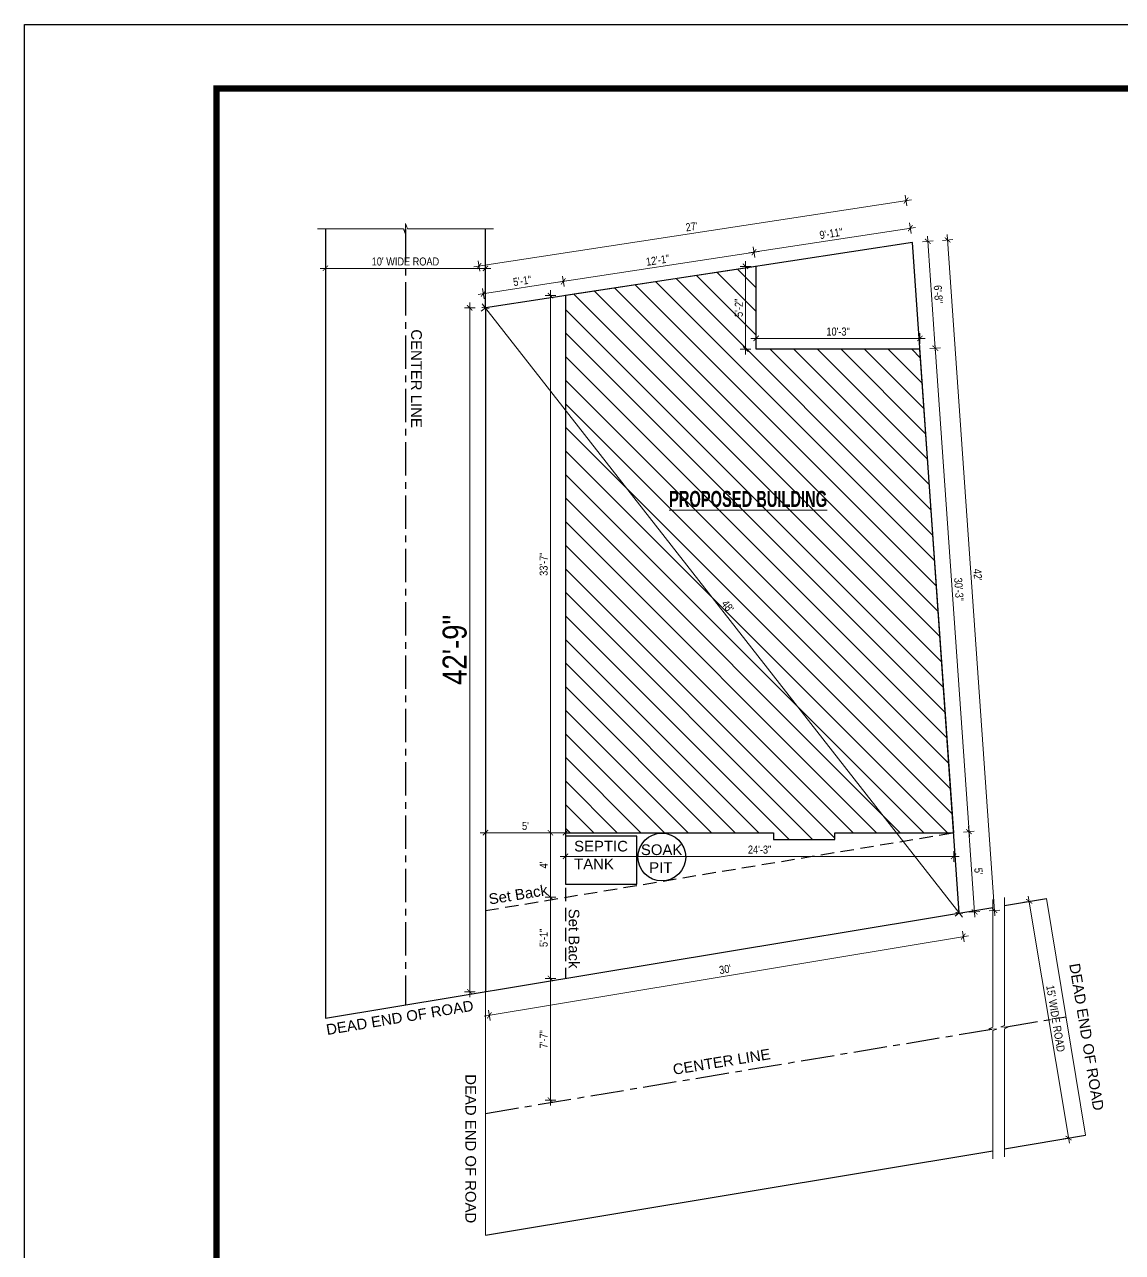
# Model space of a CAD drawing. Header units: inches. Extents: x -10117506 to -5032697, y -6529230 to -3254494.
# Drawn here: x -5048729 to -5047906, y -3260721 to -3259800 of the extents above; entities that cross this region are included whole.
import ezdxf

# ---------------------------------------------------------------- set-up
doc = ezdxf.new("R2010")
doc.units = ezdxf.units.IN
doc.header["$LTSCALE"] = 2
doc.header["$MEASUREMENT"] = 0
doc.header["$PDMODE"] = 34
doc.linetypes.add('CENTER', pattern=[2, 1.25, -0.25, 0.25, -0.25])
doc.linetypes.add('HIDDEN', pattern=[0.375, 0.25, -0.125])
doc.layers.get('0').update_dxf_attribs({"linetype": 'CONTINUOUS'})
doc.layers.get('DEFPOINTS').update_dxf_attribs({"color": 141, "linetype": 'CONTINUOUS'})
for name, color, linetype in [('A-Hatch', 7, 'CONTINUOUS'), ('furniture', 31, 'CONTINUOUS'), ('WAll', 20, 'CONTINUOUS')]:
    doc.layers.add(name, color=color, linetype=linetype)
for name, color, linetype, lineweight in [('DIM 1-100', 4, 'CONTINUOUS', 13), ('Text-100.w', 254, 'CONTINUOUS', 9), ('TEXTLAYER', 7, 'CONTINUOUS', 18), ('Toilet', 7, 'CONTINUOUS', 25)]:
    doc.layers.add(name, color=color, linetype=linetype, lineweight=lineweight)
doc.styles.add('Arial', font='arial.ttf', dxfattribs={"width": 0.8, "height": 12})
doc.styles.get("Standard").update_dxf_attribs({"font": 'ARIALN.TTF'})
doc.dimstyles.new('1 by 96', dxfattribs={"dimtxt": 6, "dimasz": 4, "dimexe": 4, "dimexo": 4, "dimgap": 2, "dimtad": 1, "dimdec": 0, "dimzin": 0, "dimdsep": 46, "dimlunit": 4, "dimtxsty": 'Standard', "dimblk": 'ARCHTICK', "dimcen": 0, "dimdle": 4, "dimadec": 0, "dimazin": 0, "dimtfac": 1, "dimtdec": 0, "dimtix": 1, "dimtofl": 0, "dimtmove": 1, "dimatfit": 3, "dimldrblk": 'ARCHTICK', "dimfxl": 4, "dimfxlon": 1, "dimtolj": 1, "dimtzin": 0, "dimlwd": -1, "dimlwe": -1, "dimarcsym": 0})

# ---------------------------------------------------------------- blocks, each defined once
blk = doc.blocks.new('_ArchTick')
at = {"color": 0, "linetype": 'ByBlock', "const_width": 0.15}
blk.add_lwpolyline([(-0.5, -0.5), (0.5, 0.5)], dxfattribs=at)
blk = doc.blocks.new('*D257')
at = {"layer": 'DEFPOINTS', "color": 0, "ltscale": 0.5, "transparency": 16777216}
for p in [(-5048383.51, -3260012.29), (-5048028.2, -3260465.98), (-5048028.2, -3260465.98)]:
    blk.add_point(p, dxfattribs=at)
at = {"layer": 'DIM 1-100', "color": 0, "ltscale": 0.5, "transparency": 16777216}
for p, q in [((-5048383.51, -3260012.29), (-5048386.66, -3260014.76)), ((-5048385.97, -3260009.14), (-5048025.73, -3260469.13)), ((-5048028.2, -3260465.98), (-5048031.34, -3260468.44))]:
    blk.add_line(p, q, dxfattribs=at)
at = {"layer": 'DIM 1-100', "color": 0, "ltscale": 0.5, "transparency": 16777216, "xscale": 4, "yscale": 4, "zscale": 4}
for p, rotation in [((-5048383.51, -3260012.29), 128.0667426093354), ((-5048028.2, -3260465.98), 308.0667426093354)]:
    blk.add_blockref('_ArchTick', p, dxfattribs=dict(at, rotation=rotation))
at = {"layer": 'DIM 1-100', "color": 0, "ltscale": 0.5, "transparency": 16777216, "insert": (-5048201.86, -3260236.01), "char_height": 6, "attachment_point": 5, "rotation": 308.06674}
blk.add_mtext("\\A1;48'", dxfattribs=at)
blk = doc.blocks.new('*D258')
at = {"layer": 'DEFPOINTS', "color": 0, "ltscale": 0.5, "transparency": 16777216}
for p in [(-5048227.56, -3260499.14), (-5047946.26, -3260634.82), (-5048198.02, -3260676.7)]:
    blk.add_point(p, dxfattribs=at)
at = {"layer": 'DIM 1-100', "color": 0, "ltscale": 0.5, "transparency": 16777216}
for p, q in [((-5047979.74, -3260457.92), (-5047971.85, -3260456.61)), ((-5047976.46, -3260453.32), (-5047945.61, -3260638.77)), ((-5047950.21, -3260635.48), (-5047942.32, -3260634.17))]:
    blk.add_line(p, q, dxfattribs=at)
at = {"layer": 'DIM 1-100', "color": 0, "ltscale": 0.5, "transparency": 16777216, "xscale": 4, "yscale": 4, "zscale": 4}
for p, rotation in [((-5047975.8, -3260457.26), 99.44413642859959), ((-5047946.26, -3260634.82), 279.4441364285996)]:
    blk.add_blockref('_ArchTick', p, dxfattribs=dict(at, rotation=rotation))
at = {"layer": 'DIM 1-100', "color": 0, "ltscale": 0.5, "transparency": 16777216, "insert": (-5047956, -3260545.21), "char_height": 6, "attachment_point": 5, "rotation": 279.44414}
blk.add_mtext("\\A1;15' WIDE ROAD", dxfattribs=at)
blk = doc.blocks.new('*D259')
at = {"layer": 'DEFPOINTS', "color": 0, "ltscale": 0.5, "transparency": 16777216}
for p in [(-5048503.51, -3259982.62), (-5048503.51, -3259982.62), (-5048383.51, -3259982.62)]:
    blk.add_point(p, dxfattribs=at)
at = {"layer": 'DIM 1-100', "color": 0, "ltscale": 0.5, "transparency": 16777216}
for p, q in [((-5048503.51, -3259982.62), (-5048503.51, -3259978.62)), ((-5048379.51, -3259982.62), (-5048507.51, -3259982.62)), ((-5048383.51, -3259982.62), (-5048383.51, -3259986.62))]:
    blk.add_line(p, q, dxfattribs=at)
at = {"layer": 'DIM 1-100', "color": 0, "ltscale": 0.5, "transparency": 16777216, "xscale": 4, "yscale": 4, "zscale": 4, "rotation": 180}
blk.add_blockref('_ArchTick', (-5048503.51, -3259982.62), dxfattribs=at)
at = {"layer": 'DIM 1-100', "color": 0, "ltscale": 0.5, "transparency": 16777216, "xscale": 4, "yscale": 4, "zscale": 4}
blk.add_blockref('_ArchTick', (-5048383.51, -3259982.62), dxfattribs=at)
at = {"layer": 'DIM 1-100', "color": 0, "ltscale": 0.5, "transparency": 16777216, "insert": (-5048443.51, -3259977.52), "char_height": 6, "attachment_point": 5}
blk.add_mtext("\\A1;10' WIDE ROAD", dxfattribs=at)
blk = doc.blocks.new('*D260')
at = {"layer": 'DEFPOINTS', "color": 0, "ltscale": 0.5, "transparency": 16777216}
for p in [(-5048063.25, -3259963.2), (-5048388.33, -3259980.86), (-5048383.51, -3260012.29)]:
    blk.add_point(p, dxfattribs=at)
at = {"layer": 'DIM 1-100', "color": 0, "ltscale": 0.5, "transparency": 16777216}
for p, q in [((-5048064.11, -3259931.16), (-5048392.28, -3259981.46)), ((-5048067.46, -3259935.72), (-5048068.67, -3259927.81)), ((-5048387.72, -3259984.81), (-5048388.93, -3259976.9))]:
    blk.add_line(p, q, dxfattribs=at)
at = {"layer": 'DIM 1-100', "color": 0, "ltscale": 0.5, "transparency": 16777216, "xscale": 4, "yscale": 4, "zscale": 4}
for p, rotation in [((-5048068.07, -3259931.77), 8.714742018603772), ((-5048388.33, -3259980.86), 188.7147420186038)]:
    blk.add_blockref('_ArchTick', p, dxfattribs=dict(at, rotation=rotation))
at = {"layer": 'DIM 1-100', "color": 0, "ltscale": 0.5, "transparency": 16777216, "insert": (-5048228.96, -3259951.36), "char_height": 6, "attachment_point": 5, "rotation": 8.71474}
blk.add_mtext("\\A1;27'", dxfattribs=at)
blk = doc.blocks.new('*D261')
at = {"layer": 'DEFPOINTS', "color": 0, "ltscale": 0.5, "transparency": 16777216}
for p in [(-5048036.92, -3259961.36), (-5048063.25, -3259963.2), (-5048028.2, -3260465.98)]:
    blk.add_point(p, dxfattribs=at)
at = {"layer": 'DIM 1-100', "color": 0, "ltscale": 0.5, "transparency": 16777216}
for p, q in [((-5048040.91, -3259961.64), (-5048032.93, -3259961.09)), ((-5048001.59, -3260468.13), (-5048037.2, -3259957.37)), ((-5048005.86, -3260464.42), (-5047997.88, -3260463.86))]:
    blk.add_line(p, q, dxfattribs=at)
at = {"layer": 'DIM 1-100', "color": 0, "ltscale": 0.5, "transparency": 16777216, "xscale": 4, "yscale": 4, "zscale": 4}
for p, rotation in [((-5048036.92, -3259961.36), 93.98810611421479), ((-5048001.87, -3260464.14), 273.9881061142148)]:
    blk.add_blockref('_ArchTick', p, dxfattribs=dict(at, rotation=rotation))
at = {"layer": 'DIM 1-100', "color": 0, "ltscale": 0.5, "transparency": 16777216, "insert": (-5048014.39, -3260212.4), "char_height": 6, "attachment_point": 5, "rotation": 273.98811}
blk.add_mtext("\\A1;42'", dxfattribs=at)
blk = doc.blocks.new('*D262')
at = {"layer": 'DEFPOINTS', "color": 0, "ltscale": 0.5, "transparency": 16777216}
for p in [(-5048057.67, -3260043.25), (-5048046.22, -3260042.46), (-5048032.39, -3260405.85)]:
    blk.add_point(p, dxfattribs=at)
at = {"layer": 'DIM 1-100', "color": 0, "ltscale": 0.5, "transparency": 16777216}
for p, q in [((-5048050.21, -3260042.73), (-5048042.23, -3260042.18)), ((-5048020.66, -3260409.04), (-5048046.5, -3260038.46)), ((-5048024.93, -3260405.33), (-5048016.95, -3260404.77))]:
    blk.add_line(p, q, dxfattribs=at)
at = {"layer": 'DIM 1-100', "color": 0, "ltscale": 0.5, "transparency": 16777216, "xscale": 4, "yscale": 4, "zscale": 4}
for p, rotation in [((-5048046.22, -3260042.46), 93.98810611425698), ((-5048020.94, -3260405.05), 273.988106114257)]:
    blk.add_blockref('_ArchTick', p, dxfattribs=dict(at, rotation=rotation))
at = {"layer": 'DIM 1-100', "color": 0, "ltscale": 0.5, "transparency": 16777216, "insert": (-5048028.53, -3260223.4), "char_height": 6, "attachment_point": 5, "rotation": 273.98811}
blk.add_mtext('\\A1;30\'-3"', dxfattribs=at)
blk = doc.blocks.new('*D263')
at = {"layer": 'DEFPOINTS', "color": 0, "ltscale": 0.5, "transparency": 16777216}
for p in [(-5048032.39, -3260405.85), (-5048028.2, -3260465.98), (-5048016.75, -3260465.18)]:
    blk.add_point(p, dxfattribs=at)
at = {"layer": 'DIM 1-100', "color": 0, "ltscale": 0.5, "transparency": 16777216}
for p, q in [((-5048021.22, -3260401.06), (-5048016.47, -3260469.17)), ((-5048024.93, -3260405.33), (-5048016.95, -3260404.77)), ((-5048020.74, -3260465.46), (-5048012.76, -3260464.9))]:
    blk.add_line(p, q, dxfattribs=at)
at = {"layer": 'DIM 1-100', "color": 0, "ltscale": 0.5, "transparency": 16777216, "xscale": 4, "yscale": 4, "zscale": 4}
for p, rotation in [((-5048020.94, -3260405.05), 93.98810609593613), ((-5048016.75, -3260465.18), 273.9881060959361)]:
    blk.add_blockref('_ArchTick', p, dxfattribs=dict(at, rotation=rotation))
at = {"layer": 'DIM 1-100', "color": 0, "ltscale": 0.5, "transparency": 16777216, "insert": (-5048013.8, -3260434.77), "char_height": 6, "attachment_point": 5, "rotation": 273.98811}
blk.add_mtext("\\A1;5'", dxfattribs=at)
blk = doc.blocks.new('*D264')
at = {"layer": 'DEFPOINTS', "color": 0, "ltscale": 0.5, "transparency": 16777216}
for p in [(-5048063.25, -3259963.2), (-5048051.8, -3259962.4), (-5048057.67, -3260043.25)]:
    blk.add_point(p, dxfattribs=at)
at = {"layer": 'DIM 1-100', "color": 0, "ltscale": 0.5, "transparency": 16777216}
for p, q in [((-5048045.94, -3260046.45), (-5048052.08, -3259958.41)), ((-5048055.79, -3259962.68), (-5048047.81, -3259962.12)), ((-5048050.21, -3260042.73), (-5048042.23, -3260042.18))]:
    blk.add_line(p, q, dxfattribs=at)
at = {"layer": 'DIM 1-100', "color": 0, "ltscale": 0.5, "transparency": 16777216, "xscale": 4, "yscale": 4, "zscale": 4}
for p, rotation in [((-5048051.8, -3259962.4), 93.98810609593613), ((-5048046.22, -3260042.46), 273.9881060959361)]:
    blk.add_blockref('_ArchTick', p, dxfattribs=dict(at, rotation=rotation))
at = {"layer": 'DIM 1-100', "color": 0, "ltscale": 0.5, "transparency": 16777216, "insert": (-5048043.96, -3260002.08), "char_height": 6, "attachment_point": 5, "rotation": 273.98811}
blk.add_mtext('\\A1;6\'-8"', dxfattribs=at)
blk = doc.blocks.new('*D265')
at = {"layer": 'DEFPOINTS', "color": 0, "ltscale": 0.5, "transparency": 16777216}
for p in [(-5048180.51, -3259981.17), (-5048325.15, -3259992.4), (-5048323.51, -3260003.09)]:
    blk.add_point(p, dxfattribs=at)
at = {"layer": 'DIM 1-100', "color": 0, "ltscale": 0.5, "transparency": 16777216}
for p, q in [((-5048178.19, -3259969.88), (-5048329.1, -3259993.01)), ((-5048181.54, -3259974.44), (-5048182.75, -3259966.53)), ((-5048324.54, -3259996.36), (-5048325.75, -3259988.45))]:
    blk.add_line(p, q, dxfattribs=at)
at = {"layer": 'DIM 1-100', "color": 0, "ltscale": 0.5, "transparency": 16777216, "xscale": 4, "yscale": 4, "zscale": 4}
for p, rotation in [((-5048182.15, -3259970.48), 8.714742018390425), ((-5048325.15, -3259992.4), 188.7147420183904)]:
    blk.add_blockref('_ArchTick', p, dxfattribs=dict(at, rotation=rotation))
at = {"layer": 'DIM 1-100', "color": 0, "ltscale": 0.5, "transparency": 16777216, "insert": (-5048254.41, -3259976.49), "char_height": 6, "attachment_point": 5, "rotation": 8.71474}
blk.add_mtext('\\A1;12\'-1"', dxfattribs=at)
blk = doc.blocks.new('*D266')
at = {"layer": 'DEFPOINTS', "color": 0, "ltscale": 0.5, "transparency": 16777216}
for p in [(-5048385.15, -3260001.6), (-5048323.51, -3260003.09), (-5048383.51, -3260012.29)]:
    blk.add_point(p, dxfattribs=at)
at = {"layer": 'DIM 1-100', "color": 0, "ltscale": 0.5, "transparency": 16777216}
for p, q in [((-5048324.54, -3259996.36), (-5048325.75, -3259988.45)), ((-5048321.19, -3259991.8), (-5048389.1, -3260002.21)), ((-5048384.54, -3260005.55), (-5048385.75, -3259997.65))]:
    blk.add_line(p, q, dxfattribs=at)
at = {"layer": 'DIM 1-100', "color": 0, "ltscale": 0.5, "transparency": 16777216, "xscale": 4, "yscale": 4, "zscale": 4}
for p, rotation in [((-5048325.15, -3259992.4), 8.714742010876435), ((-5048385.15, -3260001.6), 188.7147420108764)]:
    blk.add_blockref('_ArchTick', p, dxfattribs=dict(at, rotation=rotation))
at = {"layer": 'DIM 1-100', "color": 0, "ltscale": 0.5, "transparency": 16777216, "insert": (-5048355.91, -3259992), "char_height": 6, "attachment_point": 5, "rotation": 8.71474}
blk.add_mtext('\\A1;5\'-1"', dxfattribs=at)
blk = doc.blocks.new('*D267')
at = {"layer": 'DEFPOINTS', "color": 0, "ltscale": 0.5, "transparency": 16777216}
for p in [(-5048064.89, -3259952.51), (-5048063.25, -3259963.2), (-5048180.51, -3259981.17)]:
    blk.add_point(p, dxfattribs=at)
at = {"layer": 'DIM 1-100', "color": 0, "ltscale": 0.5, "transparency": 16777216}
for p, q in [((-5048186.1, -3259971.09), (-5048060.93, -3259951.9)), ((-5048064.28, -3259956.46), (-5048065.49, -3259948.56)), ((-5048181.54, -3259974.44), (-5048182.75, -3259966.53))]:
    blk.add_line(p, q, dxfattribs=at)
at = {"layer": 'DIM 1-100', "color": 0, "ltscale": 0.5, "transparency": 16777216, "xscale": 4, "yscale": 4, "zscale": 4}
for p, rotation in [((-5048064.89, -3259952.51), 8.714742010876456), ((-5048182.15, -3259970.48), 188.7147420108764)]:
    blk.add_blockref('_ArchTick', p, dxfattribs=dict(at, rotation=rotation))
at = {"layer": 'DIM 1-100', "color": 0, "ltscale": 0.5, "transparency": 16777216, "insert": (-5048124.28, -3259956.49), "char_height": 6, "attachment_point": 5, "rotation": 8.71474}
blk.add_mtext('\\A1;9\'-11"', dxfattribs=at)
blk = doc.blocks.new('*D268')
at = {"layer": 'DEFPOINTS', "color": 0, "ltscale": 0.5, "transparency": 16777216}
for p in [(-5048188.45, -3259981.17), (-5048180.51, -3259981.17), (-5048180.51, -3260043.25)]:
    blk.add_point(p, dxfattribs=at)
at = {"layer": 'DIM 1-100', "color": 0, "ltscale": 0.5, "transparency": 16777216}
for p, q in [((-5048188.45, -3260047.25), (-5048188.45, -3259977.17)), ((-5048184.51, -3259981.17), (-5048192.45, -3259981.17)), ((-5048184.51, -3260043.25), (-5048192.45, -3260043.25))]:
    blk.add_line(p, q, dxfattribs=at)
at = {"layer": 'DIM 1-100', "color": 0, "ltscale": 0.5, "transparency": 16777216, "xscale": 4, "yscale": 4, "zscale": 4}
for p, rotation in [((-5048188.45, -3259981.17), 90), ((-5048188.45, -3260043.25), 270)]:
    blk.add_blockref('_ArchTick', p, dxfattribs=dict(at, rotation=rotation))
at = {"layer": 'DIM 1-100', "color": 0, "ltscale": 0.5, "transparency": 16777216, "insert": (-5048193.51, -3260012.21), "char_height": 6, "attachment_point": 5, "rotation": 90}
blk.add_mtext('\\A1;5\'-2"', dxfattribs=at)
blk = doc.blocks.new('*D269')
at = {"layer": 'DEFPOINTS', "color": 0, "ltscale": 0.5, "transparency": 16777216}
for p in [(-5048180.51, -3260035.13), (-5048180.51, -3260043.25), (-5048057.67, -3260043.25)]:
    blk.add_point(p, dxfattribs=at)
at = {"layer": 'DIM 1-100', "color": 0, "ltscale": 0.5, "transparency": 16777216}
for p, q in [((-5048053.67, -3260035.13), (-5048184.51, -3260035.13)), ((-5048180.51, -3260039.13), (-5048180.51, -3260031.13)), ((-5048057.67, -3260039.13), (-5048057.67, -3260031.13))]:
    blk.add_line(p, q, dxfattribs=at)
at = {"layer": 'DIM 1-100', "color": 0, "ltscale": 0.5, "transparency": 16777216, "xscale": 4, "yscale": 4, "zscale": 4, "rotation": 180}
blk.add_blockref('_ArchTick', (-5048180.51, -3260035.13), dxfattribs=at)
at = {"layer": 'DIM 1-100', "color": 0, "ltscale": 0.5, "transparency": 16777216, "xscale": 4, "yscale": 4, "zscale": 4}
blk.add_blockref('_ArchTick', (-5048057.67, -3260035.13), dxfattribs=at)
at = {"layer": 'DIM 1-100', "color": 0, "ltscale": 0.5, "transparency": 16777216, "insert": (-5048119.09, -3260030.07), "char_height": 6, "attachment_point": 5}
blk.add_mtext('\\A1;10\'-3"', dxfattribs=at)
blk = doc.blocks.new('*D270')
at = {"layer": 'DEFPOINTS', "color": 0, "ltscale": 0.5, "transparency": 16777216}
for p in [(-5048323.51, -3260003.09), (-5048334.8, -3260405.85), (-5048323.51, -3260405.85)]:
    blk.add_point(p, dxfattribs=at)
at = {"layer": 'DIM 1-100', "color": 0, "ltscale": 0.5, "transparency": 16777216}
for p, q in [((-5048330.8, -3260003.09), (-5048338.8, -3260003.09)), ((-5048334.8, -3259999.09), (-5048334.8, -3260409.85)), ((-5048330.8, -3260405.85), (-5048338.8, -3260405.85))]:
    blk.add_line(p, q, dxfattribs=at)
at = {"layer": 'DIM 1-100', "color": 0, "ltscale": 0.5, "transparency": 16777216, "xscale": 4, "yscale": 4, "zscale": 4}
for p, rotation in [((-5048334.8, -3260003.09), 90), ((-5048334.8, -3260405.85), 270)]:
    blk.add_blockref('_ArchTick', p, dxfattribs=dict(at, rotation=rotation))
at = {"layer": 'DIM 1-100', "color": 0, "ltscale": 0.5, "transparency": 16777216, "insert": (-5048339.86, -3260204.47), "char_height": 6, "attachment_point": 5, "rotation": 90}
blk.add_mtext('\\A1;33\'-7"', dxfattribs=at)
blk = doc.blocks.new('*D271')
at = {"layer": 'DEFPOINTS', "color": 0, "ltscale": 0.5, "transparency": 16777216}
for p in [(-5048032.39, -3260405.85), (-5048323.51, -3260423.6), (-5048032.39, -3260423.6)]:
    blk.add_point(p, dxfattribs=at)
at = {"layer": 'DIM 1-100', "color": 0, "ltscale": 0.5, "transparency": 16777216}
for p, q in [((-5048323.51, -3260423.6), (-5048323.51, -3260419.6)), ((-5048032.39, -3260419.6), (-5048032.39, -3260427.6)), ((-5048327.51, -3260423.6), (-5048028.39, -3260423.6))]:
    blk.add_line(p, q, dxfattribs=at)
at = {"layer": 'DIM 1-100', "color": 0, "ltscale": 0.5, "transparency": 16777216, "xscale": 4, "yscale": 4, "zscale": 4, "rotation": 180}
blk.add_blockref('_ArchTick', (-5048323.51, -3260423.6), dxfattribs=at)
at = {"layer": 'DIM 1-100', "color": 0, "ltscale": 0.5, "transparency": 16777216, "xscale": 4, "yscale": 4, "zscale": 4}
blk.add_blockref('_ArchTick', (-5048032.39, -3260423.6), dxfattribs=at)
at = {"layer": 'DIM 1-100', "color": 0, "ltscale": 0.5, "transparency": 16777216, "insert": (-5048177.95, -3260418.54), "char_height": 6, "attachment_point": 5}
blk.add_mtext('\\A1;24\'-3"', dxfattribs=at)
blk = doc.blocks.new('*D272')
at = {"layer": 'DEFPOINTS', "color": 0, "ltscale": 0.5, "transparency": 16777216}
for p in [(-5048028.2, -3260465.98), (-5048025.25, -3260483.71), (-5048383.51, -3260525.08)]:
    blk.add_point(p, dxfattribs=at)
at = {"layer": 'DIM 1-100', "color": 0, "ltscale": 0.5, "transparency": 16777216}
for p, q in [((-5048384.5, -3260543.47), (-5048021.3, -3260483.05)), ((-5048025.9, -3260479.76), (-5048024.59, -3260487.65)), ((-5048381.21, -3260538.86), (-5048379.9, -3260546.76))]:
    blk.add_line(p, q, dxfattribs=at)
at = {"layer": 'DIM 1-100', "color": 0, "ltscale": 0.5, "transparency": 16777216, "xscale": 4, "yscale": 4, "zscale": 4}
for p, rotation in [((-5048025.25, -3260483.71), 9.444136428714476), ((-5048380.56, -3260542.81), 189.4441364287145)]:
    blk.add_blockref('_ArchTick', p, dxfattribs=dict(at, rotation=rotation))
at = {"layer": 'DIM 1-100', "color": 0, "ltscale": 0.5, "transparency": 16777216, "insert": (-5048203.73, -3260508.26), "char_height": 6, "attachment_point": 5, "rotation": 9.44414}
blk.add_mtext("\\A1;30'", dxfattribs=at)
blk = doc.blocks.new('*D273')
at = {"layer": 'DEFPOINTS', "color": 0, "ltscale": 0.5, "transparency": 16777216}
for p in [(-5048383.51, -3260012.29), (-5048395.31, -3260525.08), (-5048383.51, -3260525.08)]:
    blk.add_point(p, dxfattribs=at)
at = {"layer": 'DIM 1-100', "color": 0, "ltscale": 0.5, "transparency": 16777216}
for p, q in [((-5048391.31, -3260012.29), (-5048399.31, -3260012.29)), ((-5048395.31, -3260008.29), (-5048395.31, -3260529.08)), ((-5048391.31, -3260525.08), (-5048399.31, -3260525.08))]:
    blk.add_line(p, q, dxfattribs=at)
at = {"layer": 'DIM 1-100', "color": 0, "ltscale": 0.5, "transparency": 16777216, "xscale": 4, "yscale": 4, "zscale": 4}
for p, rotation in [((-5048395.31, -3260012.29), 90), ((-5048395.31, -3260525.08), 270)]:
    blk.add_blockref('_ArchTick', p, dxfattribs=dict(at, rotation=rotation))
at = {"layer": 'DIM 1-100', "color": 0, "ltscale": 0.5, "transparency": 16777216, "insert": (-5048406.5, -3260268.69), "char_height": 18, "attachment_point": 5, "rotation": 90}
blk.add_mtext('\\A1;42\'-9"', dxfattribs=at)
blk = doc.blocks.new('*D274')
at = {"layer": 'DEFPOINTS', "color": 0, "ltscale": 0.5, "transparency": 16777216}
for p in [(-5048323.51, -3260405.85), (-5048334.8, -3260454.28), (-5048323.51, -3260454.28)]:
    blk.add_point(p, dxfattribs=at)
at = {"layer": 'DIM 1-100', "color": 0, "ltscale": 0.5, "transparency": 16777216}
for p, q in [((-5048334.8, -3260401.85), (-5048334.8, -3260458.28)), ((-5048330.8, -3260405.85), (-5048338.8, -3260405.85)), ((-5048330.8, -3260454.28), (-5048338.8, -3260454.28))]:
    blk.add_line(p, q, dxfattribs=at)
at = {"layer": 'DIM 1-100', "color": 0, "ltscale": 0.5, "transparency": 16777216, "xscale": 4, "yscale": 4, "zscale": 4}
for p, rotation in [((-5048334.8, -3260405.85), 90), ((-5048334.8, -3260454.28), 270)]:
    blk.add_blockref('_ArchTick', p, dxfattribs=dict(at, rotation=rotation))
at = {"layer": 'DIM 1-100', "color": 0, "ltscale": 0.5, "transparency": 16777216, "insert": (-5048339.8, -3260430.06), "char_height": 6, "attachment_point": 5, "rotation": 90}
blk.add_mtext("\\A1;4'", dxfattribs=at)
blk = doc.blocks.new('*D275')
at = {"layer": 'DEFPOINTS', "color": 0, "ltscale": 0.5, "transparency": 16777216}
for p in [(-5048323.51, -3260454.28), (-5048334.8, -3260515.1), (-5048323.51, -3260515.1)]:
    blk.add_point(p, dxfattribs=at)
at = {"layer": 'DIM 1-100', "color": 0, "ltscale": 0.5, "transparency": 16777216}
for p, q in [((-5048330.8, -3260454.28), (-5048338.8, -3260454.28)), ((-5048334.8, -3260450.28), (-5048334.8, -3260519.1)), ((-5048330.8, -3260515.1), (-5048338.8, -3260515.1))]:
    blk.add_line(p, q, dxfattribs=at)
at = {"layer": 'DIM 1-100', "color": 0, "ltscale": 0.5, "transparency": 16777216, "xscale": 4, "yscale": 4, "zscale": 4}
for p, rotation in [((-5048334.8, -3260454.28), 90), ((-5048334.8, -3260515.1), 270)]:
    blk.add_blockref('_ArchTick', p, dxfattribs=dict(at, rotation=rotation))
at = {"layer": 'DIM 1-100', "color": 0, "ltscale": 0.5, "transparency": 16777216, "insert": (-5048339.86, -3260484.69), "char_height": 6, "attachment_point": 5, "rotation": 90}
blk.add_mtext('\\A1;5\'-1"', dxfattribs=at)
blk = doc.blocks.new('*D276')
at = {"layer": 'DEFPOINTS', "color": 0, "ltscale": 0.5, "transparency": 16777216}
for p in [(-5048323.51, -3260515.1), (-5048334.8, -3260606.34), (-5048323.51, -3260606.34)]:
    blk.add_point(p, dxfattribs=at)
at = {"layer": 'DIM 1-100', "color": 0, "ltscale": 0.5, "transparency": 16777216}
for p, q in [((-5048334.8, -3260511.1), (-5048334.8, -3260610.34)), ((-5048330.8, -3260515.1), (-5048338.8, -3260515.1)), ((-5048330.8, -3260606.34), (-5048338.8, -3260606.34))]:
    blk.add_line(p, q, dxfattribs=at)
at = {"layer": 'DIM 1-100', "color": 0, "ltscale": 0.5, "transparency": 16777216, "xscale": 4, "yscale": 4, "zscale": 4}
for p, rotation in [((-5048334.8, -3260515.1), 90), ((-5048334.8, -3260606.34), 270)]:
    blk.add_blockref('_ArchTick', p, dxfattribs=dict(at, rotation=rotation))
at = {"layer": 'DIM 1-100', "color": 0, "ltscale": 0.5, "transparency": 16777216, "insert": (-5048339.8, -3260560.72), "char_height": 6, "attachment_point": 5, "rotation": 90}
blk.add_mtext('\\A1;7\'-7"', dxfattribs=at)
blk = doc.blocks.new('*D277')
at = {"layer": 'DEFPOINTS', "color": 0, "ltscale": 0.5, "transparency": 16777216}
for p in [(-5048383.51, -3260405.85), (-5048383.51, -3260406.15), (-5048323.51, -3260405.85)]:
    blk.add_point(p, dxfattribs=at)
at = {"layer": 'DIM 1-100', "color": 0, "ltscale": 0.5, "transparency": 16777216}
for p, q in [((-5048383.51, -3260405.85), (-5048383.51, -3260401.85)), ((-5048323.51, -3260405.85), (-5048323.51, -3260401.85)), ((-5048319.51, -3260405.85), (-5048387.51, -3260405.85))]:
    blk.add_line(p, q, dxfattribs=at)
at = {"layer": 'DIM 1-100', "color": 0, "ltscale": 0.5, "transparency": 16777216, "xscale": 4, "yscale": 4, "zscale": 4, "rotation": 180}
blk.add_blockref('_ArchTick', (-5048383.51, -3260405.85), dxfattribs=at)
at = {"layer": 'DIM 1-100', "color": 0, "ltscale": 0.5, "transparency": 16777216, "xscale": 4, "yscale": 4, "zscale": 4}
blk.add_blockref('_ArchTick', (-5048323.51, -3260405.85), dxfattribs=at)
at = {"layer": 'DIM 1-100', "color": 0, "ltscale": 0.5, "transparency": 16777216, "insert": (-5048353.51, -3260400.8), "char_height": 6, "attachment_point": 5}
blk.add_mtext("\\A1;5'", dxfattribs=at)

msp = doc.modelspace()

# ---------------------------------------------------------------- hatches: boundary and pattern name
at = {"layer": 'A-Hatch'}
h = msp.add_hatch(dxfattribs=at)
h.set_pattern_fill('ANSI31', color=256, scale=100, angle=-90)
h.set_pattern_definition([(315, (37834.215, -1692.411), (8.838834765, 8.838834765), [])])
h.paths.add_polyline_path([(-5048057.67, -3260043.25), (-5048180.51, -3260043.25), (-5048180.51, -3259981.17), (-5048323.51, -3260003.09), (-5048323.51, -3260405.85), (-5048167.51, -3260405.85), (-5048167.51, -3260410.85), (-5048162.51, -3260410.85), (-5048126.51, -3260410.85), (-5048121.51, -3260410.85), (-5048121.51, -3260405.85), (-5048032.39, -3260405.85)])
h.paths.add_polyline_path([(-5048210.36, -3260235.24), (-5048202.99, -3260244.66), (-5048193.15, -3260236.95), (-5048200.53, -3260227.53)], flags=24)
h.paths.add_polyline_path([(-5048187.3, -3260020.53), (-5048187.3, -3260003.84), (-5048199.79, -3260003.84), (-5048199.79, -3260020.53)], flags=24)
h.paths.add_polyline_path([(-5048248.92, -3260168.18), (-5048124.4, -3260168.18), (-5048124.4, -3260143.02), (-5048248.92, -3260143.02)], flags=24)

# ---------------------------------------------------------------- linework, layer by layer
at = {"ltscale": 0.5}
for p, q in [((-5048383.51, -3260012.29), (-5048383.51, -3259952.96)), ((-5048063.25, -3259963.2), (-5048383.51, -3260012.29)), ((-5048028.2, -3260465.98), (-5048063.25, -3259963.2))]:
    msp.add_line(p, q, dxfattribs=at)
msp.add_lwpolyline([(-5048729.12, -3262044.85), (-5048729.12, -3259799.81), (-5045554.32, -3259799.81), (-5045554.32, -3262044.85)], close=True)
at = {"const_width": 4.8}
msp.add_lwpolyline([(-5045602.32, -3261996.85), (-5045602.32, -3259847.81), (-5048585.12, -3259847.81), (-5048585.12, -3261996.85)], close=True, dxfattribs=at)
at = {"ltscale": 0.5}
msp.add_lwpolyline([(-5048057.67, -3260043.25), (-5048180.51, -3260043.25), (-5048180.51, -3259981.17), (-5048323.51, -3260003.09), (-5048323.51, -3260405.85), (-5048167.51, -3260405.85), (-5048167.51, -3260410.85), (-5048162.51, -3260410.85), (-5048126.51, -3260410.85), (-5048121.51, -3260410.85), (-5048121.51, -3260405.85), (-5048032.39, -3260405.85)], close=True, dxfattribs=at)
at = {"layer": 'DIM 1-100', "linetype": 'Continuous'}
for p, q in [((-5047962.73, -3260455.09), (-5047933.45, -3260632.69)), ((-5048383.51, -3260525.08), (-5048383.51, -3260707.55))]:
    msp.add_line(p, q, dxfattribs=at)
for points in [[(-5048509.51, -3259952.96), (-5048444.91, -3259952.96), (-5048443.63, -3259956.38), (-5048443.38, -3259949.01), (-5048442.06, -3259952.96), (-5048377.51, -3259952.96)], [(-5048003.16, -3260455.81), (-5048003.16, -3260551.74), (-5048006.16, -3260552.93), (-5048000.06, -3260553.18), (-5048003.16, -3260554.09), (-5048003.16, -3260650.29)], [(-5047994.26, -3260454.33), (-5047994.26, -3260550.35), (-5047997.07, -3260551.45), (-5047991.77, -3260551.7), (-5047994.26, -3260552.82), (-5047994.26, -3260648.81)]]:
    msp.add_lwpolyline(points, dxfattribs=at)
at = {"layer": 'furniture', "ltscale": 7}
msp.add_lwpolyline([(-5048269.91, -3260444.42), (-5048269.91, -3260408.42), (-5048323.51, -3260408.42), (-5048323.51, -3260444.42)], close=True, dxfattribs=at)
msp.add_circle((-5048251.24, -3260424.07), 17.9, dxfattribs=at)
at = {"layer": 'Toilet', "linetype": 'CENTER', "ltscale": 10}
for p, q in [((-5048443.51, -3259952.96), (-5048443.51, -3260535.06)), ((-5047994.3, -3260551.58), (-5047948.09, -3260543.89)), ((-5048383.51, -3260616.32), (-5048003.15, -3260553.05))]:
    msp.add_line(p, q, dxfattribs=at)
at = {"layer": 'Toilet', "linetype": 'HIDDEN', "ltscale": 20}
for p, q in [((-5048323.51, -3260012.29), (-5048323.51, -3260515.1)), ((-5048383.51, -3260464.26), (-5048032.39, -3260405.85))]:
    msp.add_line(p, q, dxfattribs=at)
at = {"layer": 'WAll'}
for p, q in [((-5048503.51, -3259952.96), (-5048503.51, -3260545.04)), ((-5048383.51, -3260012.29), (-5048383.51, -3260525.08)), ((-5047994.26, -3260460.33), (-5047962.73, -3260455.09)), ((-5048503.51, -3260545.04), (-5048003.16, -3260461.81)), ((-5047994.26, -3260642.81), (-5047933.45, -3260632.69)), ((-5048383.51, -3260707.55), (-5048003.16, -3260644.29))]:
    msp.add_line(p, q, dxfattribs=at)

# ---------------------------------------------------------------- texts
at = {"layer": 'Text-100.w', "insert": (-5048186.59, -3260149.55), "char_height": 12, "width": 569.1024, "attachment_point": 2, "style": 'Arial'}
msp.add_mtext('\\A1;{\\fArial Narrow|b1|i0|c0|p34;\\LPROPOSED BUILDING}', dxfattribs=at)
at = {"layer": 'TEXTLAYER', "ltscale": 5, "char_height": 8, "attachment_point": 1}
for s, insert, width, rotation in [('{\\fArial|b0|i0|c0|p34;CENTER LINE}', (-5048431.22, -3260028.36), 90.522, 270), ('{\\fArial|b0|i0|c0|p34;Set Back}', (-5048381.66, -3260451.83), 90.522, 9.23447), ('{\\fArial|b0|i0|c0|p34;Set Back}', (-5048313.11, -3260462.88), 128.7501, 270), ('{\\fArial|b0|i0|c0|p34;DEAD END OF ROAD}', (-5047937.9, -3260503.19), 116.7374, 279.40295), ('{\\fArial|b0|i0|c0|p34;DEAD END OF ROAD}', (-5048503.51, -3260549.7), 118.8011, 9.44414), ('{\\fArial|b0|i0|c0|p34;CENTER LINE}', (-5048243.55, -3260579.55), 90.522, 9.23447), ('{\\fArial|b0|i0|c0|p34;DEAD END OF ROAD}', (-5048390.56, -3260586.96), 118.8011, 270)]:
    msp.add_mtext(s, dxfattribs=dict(at, insert=insert, width=width, rotation=rotation))
at = {"layer": 'TEXTLAYER', "ltscale": 5, "char_height": 8, "width": 90.522, "attachment_point": 1}
for s, insert in [('{\\fArial|b0|i0|c0|p34;SEPTIC \\PTANK}', (-5048317.02, -3260411.93)), ('{\\fArial|b0|i0|c0|p34;SOAK \\P  PIT}', (-5048266.94, -3260414.6))]:
    msp.add_mtext(s, dxfattribs=dict(at, insert=insert))

# ---------------------------------------------------------------- dimensions: what is measured, and where the dimension line sits
at = {"layer": 'DIM 1-100', "ltscale": 0.5}
for p1, p2, distance, picture, middle in [((-5048063.25, -3259963.2), (-5048383.51, -3260012.29), -31.8, '*D260', (-5048228.96, -3259951.36)), ((-5048028.2, -3260465.98), (-5048063.25, -3259963.2), -26.39, '*D261', (-5048014.39, -3260212.4)), ((-5048180.51, -3259981.17), (-5048323.51, -3260003.09), -10.81, '*D265', (-5048254.41, -3259976.49)), ((-5048383.51, -3260012.29), (-5048028.2, -3260465.98), 0, '*D257', (-5048201.86, -3260236.01)), ((-5048032.39, -3260405.85), (-5048057.67, -3260043.25), -11.48, '*D262', (-5048028.53, -3260223.4)), ((-5048383.51, -3260525.08), (-5048028.2, -3260465.98), -17.97, '*D272', (-5048203.73, -3260508.26))]:
    dim = msp.add_aligned_dim(p1=p1, p2=p2, distance=distance, dimstyle='1 by 96', dxfattribs=at)
    dim.commit()
    dim.dimension.update_dxf_attribs({"geometry": picture, "text_midpoint": middle})
for base, p1, p2, angle, picture, middle in [((-5048064.89, -3259952.51), (-5048180.51, -3259981.17), (-5048063.25, -3259963.2), 8.71474, '*D267', (-5048124.28, -3259956.49)), ((-5048051.8, -3259962.4), (-5048057.67, -3260043.25), (-5048063.25, -3259963.2), 273.98811, '*D264', (-5048043.96, -3260002.08)), ((-5048188.45, -3259981.17), (-5048180.51, -3260043.25), (-5048180.51, -3259981.17), 90, '*D268', (-5048193.51, -3260012.21)), ((-5048385.15, -3260001.6), (-5048323.51, -3260003.09), (-5048383.51, -3260012.29), 8.71474, '*D266', (-5048355.91, -3259992)), ((-5048334.8, -3260405.85), (-5048323.51, -3260003.09), (-5048323.51, -3260405.85), 90, '*D270', (-5048339.86, -3260204.47)), ((-5048334.8, -3260454.28), (-5048323.51, -3260405.85), (-5048323.51, -3260454.28), 90, '*D274', (-5048339.8, -3260430.06)), ((-5048016.75, -3260465.18), (-5048032.39, -3260405.85), (-5048028.2, -3260465.98), 273.98811, '*D263', (-5048013.8, -3260434.77)), ((-5048334.8, -3260515.1), (-5048323.51, -3260454.28), (-5048323.51, -3260515.1), 90, '*D275', (-5048339.86, -3260484.69)), ((-5048334.8, -3260606.34), (-5048323.51, -3260515.1), (-5048323.51, -3260606.34), 90, '*D276', (-5048339.8, -3260560.72))]:
    dim = msp.add_linear_dim(base=base, p1=p1, p2=p2, angle=angle, dimstyle='1 by 96', dxfattribs=at)
    dim.commit()
    dim.dimension.update_dxf_attribs({"geometry": picture, "text_midpoint": middle})
dim = msp.add_linear_dim(base=(-5048503.51, -3259982.62), p1=(-5048383.51, -3259982.62), p2=(-5048503.51, -3259982.62), text="10' WIDE ROAD", dimstyle='1 by 96', dxfattribs=at)
dim.commit()
dim.dimension.update_dxf_attribs({"geometry": '*D259', "text_midpoint": (-5048443.51, -3259977.52)})
dim = msp.add_linear_dim(base=(-5048395.31, -3260525.08), p1=(-5048383.51, -3260012.29), p2=(-5048383.51, -3260525.08), angle=90, dimstyle='1 by 96', override={"dimtxt": 18}, dxfattribs=at)
dim.commit()
dim.dimension.update_dxf_attribs({"geometry": '*D273', "text_midpoint": (-5048406.5, -3260268.69)})
for base, p1, p2, picture, middle in [((-5048180.51, -3260035.13), (-5048057.67, -3260043.25), (-5048180.51, -3260043.25), '*D269', (-5048119.09, -3260030.07)), ((-5048383.51, -3260405.85), (-5048323.51, -3260405.85), (-5048383.51, -3260406.15), '*D277', (-5048353.51, -3260400.8)), ((-5048032.39, -3260423.6), (-5048323.51, -3260423.6), (-5048032.39, -3260405.85), '*D271', (-5048177.95, -3260418.54))]:
    dim = msp.add_linear_dim(base=base, p1=p1, p2=p2, dimstyle='1 by 96', dxfattribs=at)
    dim.commit()
    dim.dimension.update_dxf_attribs({"geometry": picture, "text_midpoint": middle})
dim = msp.add_aligned_dim(p1=(-5048227.56, -3260499.14), p2=(-5048198.02, -3260676.7), distance=255.22, text="15' WIDE ROAD", dimstyle='1 by 96', dxfattribs=at)
dim.commit()
dim.dimension.update_dxf_attribs({"geometry": '*D258', "text_midpoint": (-5047956, -3260545.21)})

doc.saveas('drawing.dxf')
